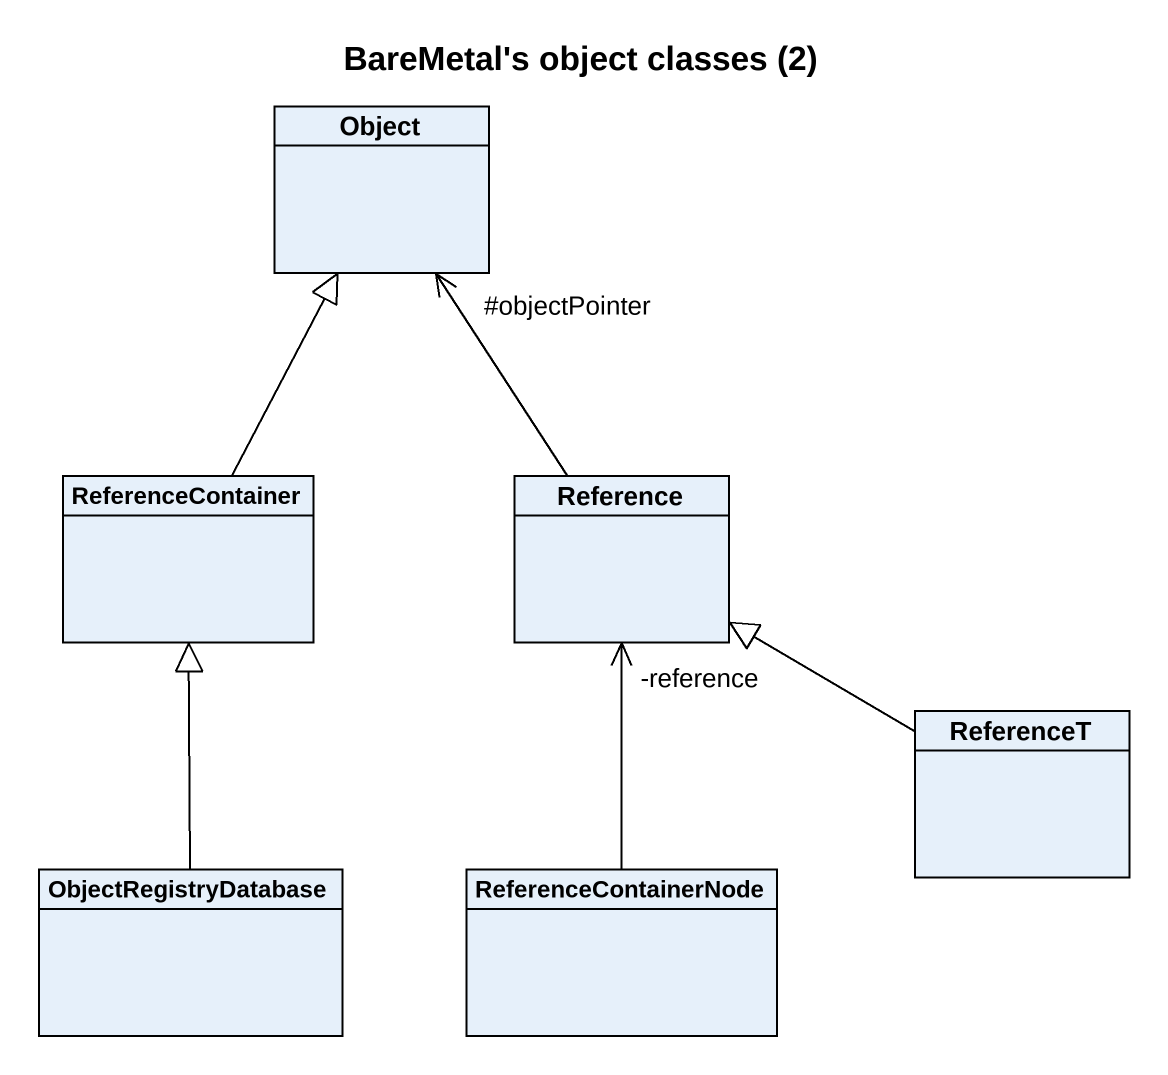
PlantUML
@startuml
title BareMetal's object classes (2)
hide circle
hide empty members
class "Object" as Object_
class ReferenceContainer
class Reference
class ReferenceT
class ObjectRegistryDatabase
class ReferenceContainerNode
ReferenceContainer -up-|> Object_
Reference -up-> "#objectPointer" Object_
ReferenceT -left-|> Reference
ObjectRegistryDatabase -up-|> ReferenceContainer
ReferenceContainerNode -up-> "-reference" Reference
@enduml
